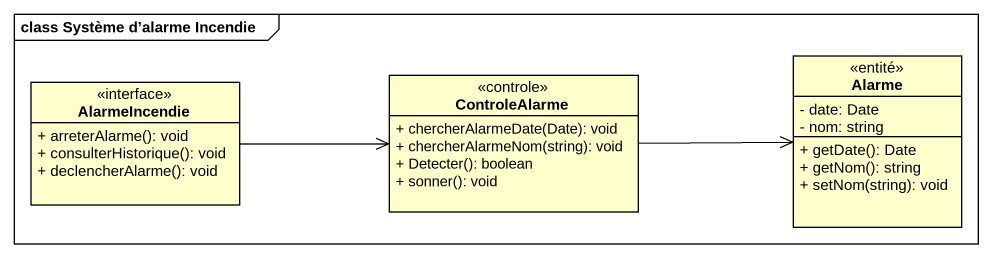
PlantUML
@startuml
mainframe class Système d’alarme Incendie
hide circle
hide empty members
skinparam classAttributeIconSize 0
class ControleAlarme <<controle>> {
  + chercherAlarmeDate(Date): void
  + chercherAlarmeNom(string): void
  + Detecter(): boolean
  + sonner(): void
}
class Alarme <<entité>> {
  - date: Date
  - nom: string
  + getDate(): Date
  + getNom(): string
  + setNom(string): void
}
class AlarmeIncendie <<interface>> {
  + arreterAlarme(): void
  + consulterHistorique(): void
  + declencherAlarme(): void
}
ControleAlarme -right-> Alarme
AlarmeIncendie -right-> ControleAlarme
@enduml
